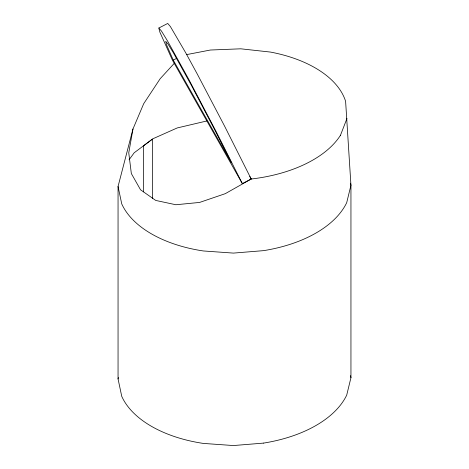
<?xml version="1.0" encoding="UTF-8"?>
<svg xmlns="http://www.w3.org/2000/svg" width="469" height="469" viewBox="0 0 469 469"><rect width="100%" height="100%" fill="white"/><g stroke="black" fill="none" stroke-linecap="round" stroke-linejoin="round"><path stroke-width="0.7" d="M174.462 63.133L160.199 78.681L143.696 103.702L132.973 128.987L128.758 152.806L131.338 173.548L140.536 189.793L155.726 200.433L175.869 204.748L199.601 202.432L225.296 193.662L251.208 179.017A119.337 67.542 -0.4 0 0 340.424 135.353M263.607 443.099L233.433 445.55L203.329 443.416A113.633 65.607 0 0 1 121.735 396.317L118.053 378.934L118.053 186.48L132.973 128.987M118.053 378.934L118.387 377.539M186.304 54.674L210.37 50.025L240.779 48.811L270.513 52.077A113.633 64.312 -0.4 0 1 345.612 101.345L350.947 185.243L350.947 377.703L346.708 395.127A119.337 68.896 0 0 1 263.607 443.094M340.43 135.359L346.978 118.487M129.086 159.759L134.187 152.783L152.912 138.76L177.2 127.949L206.829 120.967M158.833 28.029L167.72 23.45L170.347 26.493L185.665 52.721L197.314 74.12L224.669 126.29L251.208 179.017L242.321 183.596L172.457 60.214L159.876 32.138L158.833 28.029L161.459 31.071L167.58 41.055L188.421 78.698L215.781 130.874L242.321 183.596M173.254 60.108L166.595 44.913L165.674 41.313L167.966 43.969L173.278 52.634L191.329 85.223L215.119 130.605L231.469 162.931L173.254 60.108L176.485 58.443M249.772 176.473L251.208 179.017M350.507 183.162L350.947 185.243L346.708 202.667A119.337 68.896 0 0 1 263.607 250.639L233.433 253.096L203.329 250.962A113.633 65.607 0 0 1 121.735 203.863L118.053 186.48M350.507 375.616L350.947 377.703M152.443 198.387L152.443 139.111L143.549 145.771L143.549 191.874"/></g></svg>
